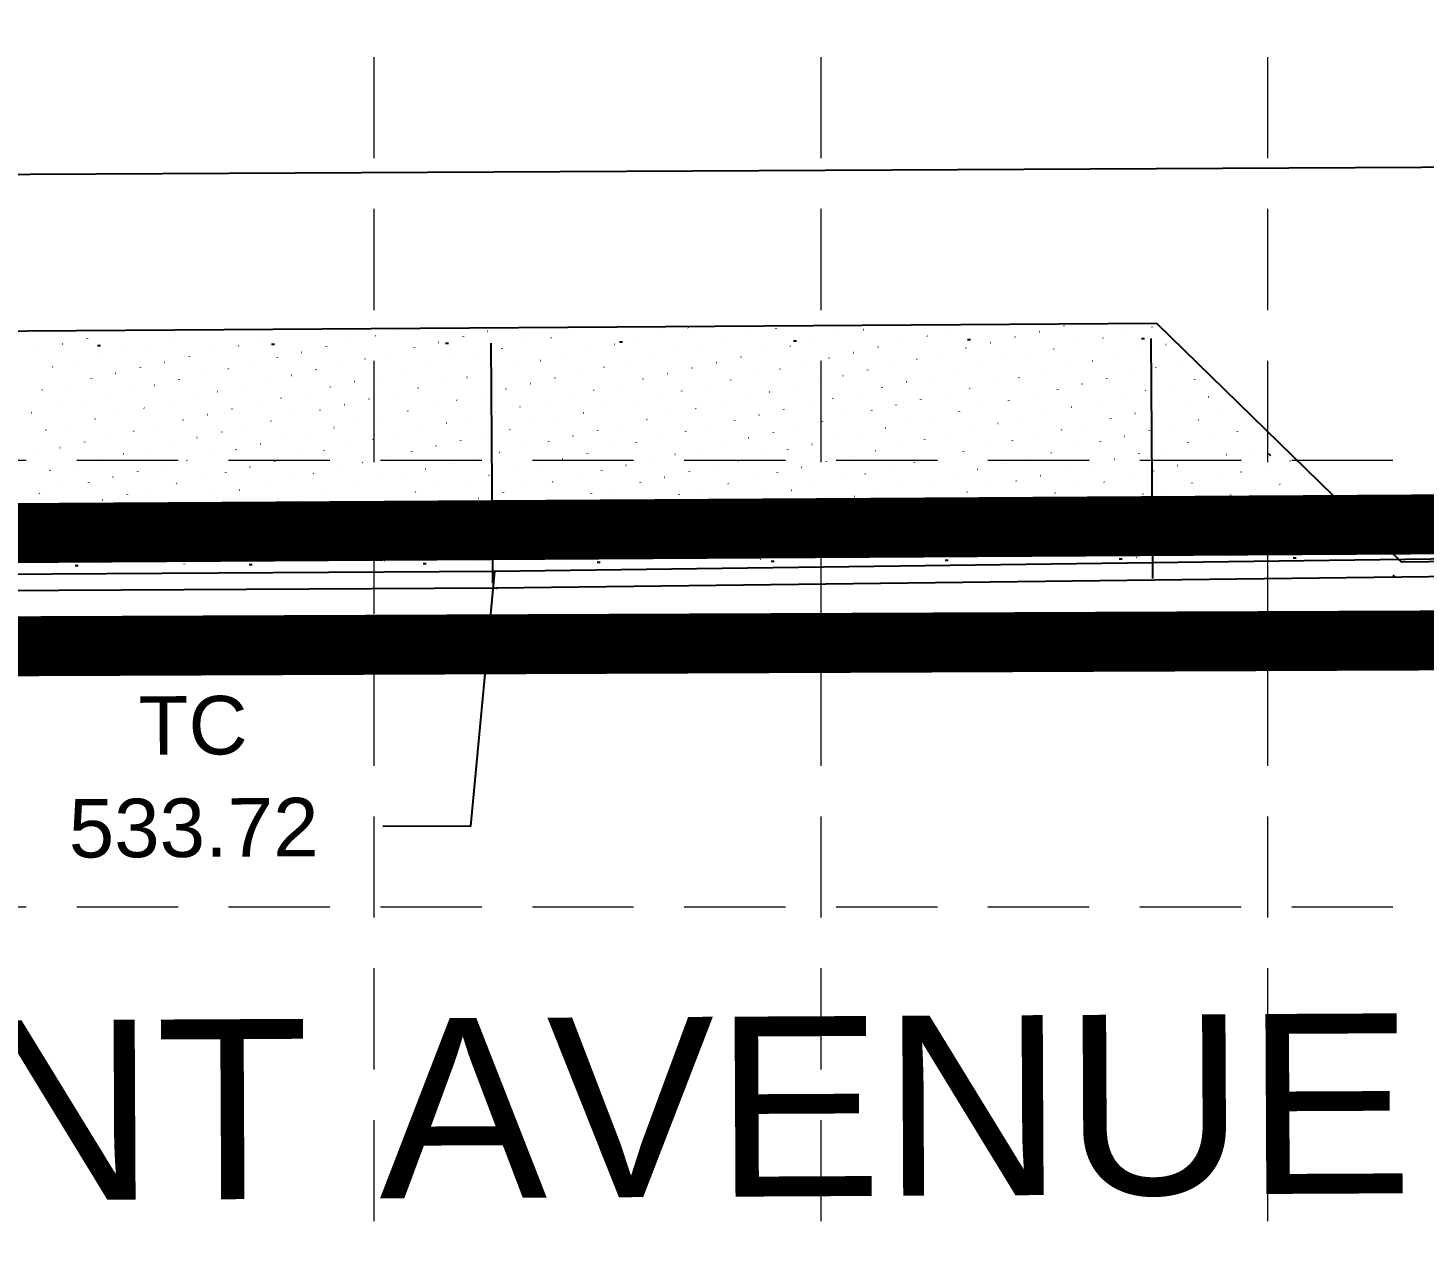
# Model space of a CAD drawing. Header units: feet. Extents: x 6046 to 7000, y 4530 to 5165.
# Drawn here: x 6824.18 to 6870.72, y 4780.64 to 4821.69 of the extents above; entities that cross this region are included whole.
import ezdxf
from ezdxf.enums import TextEntityAlignment as Align

# ---------------------------------------------------------------- set-up
doc = ezdxf.new("R2010")
doc.units = ezdxf.units.FT
doc.header["$LTSCALE"] = 30
doc.header["$MEASUREMENT"] = 0
for name, pattern in [('DASH', [1, 0.5, -0.5]), ('DOTS', [0.1901, 0.0001, -0.19]), ('HIDDEN', [0.375, 0.25, -0.125]), ('LEADER_LINE', [2, 1, 1])]:
    doc.linetypes.add(name, pattern=pattern)
for name, color, linetype in [('1 LIMITS OF DISTURBANCE', 1, 'DASH'), ('1STAIR', 1, 'Continuous'), ('20070516_TOPO', 1, 'Continuous'), ('EXISTING_PL', 1, 'Continuous'), ('GRID', 254, 'HIDDEN'), ('PROPOSED_CURB', 1, 'Continuous'), ('PROPOSED_SW', 1, 'Continuous'), ('SILT FENCE', 200, 'Continuous'), ('TOPO_MAP', 1, 'Continuous')]:
    doc.layers.add(name, color=color, linetype=linetype)
doc.styles.get("Standard").update_dxf_attribs({"font": 'ARIAL.TTF'})

msp = doc.modelspace()

# ---------------------------------------------------------------- linework, layer by layer
at = {"layer": '1STAIR', "color": 7, "linetype": 'Continuous', "flags": 128}
msp.add_lwpolyline([(6905.968, 4817.212), (6793.32, 4816.643)], dxfattribs=at)
at = {"layer": '20070516_TOPO', "color": 7, "linetype": 'Continuous'}
for p, q in [((6898.947, 4804.354), (6839.732, 4803.564)), ((6839.732, 4803.564), (6776.803, 4803.195)), ((6898.896, 4803.732), (6839.812, 4803.006)), ((6839.812, 4803.006), (6776.947, 4802.679))]:
    msp.add_line(p, q, dxfattribs=at)
for p in [(6839.732, 4803.564), (6839.812, 4803.006)]:
    msp.add_point(p, dxfattribs=at)
at = {"layer": 'GRID', "color": 252, "linetype": 'HIDDEN', "lineweight": 0, "ltscale": 0.45}
for p, q in [((6835.716, 5149.778), (6835.716, 4628.519)), ((6850.607, 5149.778), (6850.607, 4628.519)), ((6865.498, 5149.778), (6865.498, 4628.519)), ((6061.371, 4807.279), (6984.628, 4807.279)), ((6061.371, 4792.388), (6984.628, 4792.388))]:
    msp.add_line(p, q, dxfattribs=at)
at = {"layer": 'PROPOSED_CURB', "color": 7, "linetype": 'Continuous', "flags": 128}
for points in [[(6895.454, 4804.19), (6869.967, 4803.876), (6861.815, 4811.83), (6773.405, 4811.229), (6765.428, 4803.168), (6748.447, 4803.053), (6740.412, 4811.004), (6673.998, 4810.553), (6666.069, 4802.493), (6652.274, 4802.405), (6644.296, 4810.351), (6605.265, 4810.085), (6600.273, 4815.043), (6579.92, 4814.908), (6567.13, 4801.946)], [(6826.972, 4811.526), (6826.975, 4811.522)], [(6829.901, 4811.493), (6829.904, 4811.49)], [(6832.83, 4811.461), (6832.833, 4811.457)], [(6835.758, 4811.429), (6835.761, 4811.425)], [(6836.577, 4811.612), (6836.58, 4811.608)], [(6839.505, 4811.579), (6839.508, 4811.575)], [(6842.434, 4811.547), (6842.437, 4811.543)], [(6845.362, 4811.515), (6845.366, 4811.511)], [(6846.181, 4811.698), (6846.184, 4811.694)], [(6848.291, 4811.482), (6848.294, 4811.478)], [(6849.109, 4811.665), (6849.113, 4811.661)], [(6851.22, 4811.45), (6851.223, 4811.446)], [(6852.038, 4811.633), (6852.041, 4811.629)], [(6854.148, 4811.418), (6854.152, 4811.414)], [(6854.967, 4811.601), (6854.97, 4811.597)], [(6855.785, 4811.784), (6855.788, 4811.78)], [(6857.895, 4811.568), (6857.899, 4811.564)], [(6858.714, 4811.751), (6858.717, 4811.747)], [(6860.824, 4811.536), (6860.827, 4811.532)], [(6861.642, 4811.719), (6861.646, 4811.715)], [(6824.517, 4810.977), (6824.52, 4810.973)], [(6825.336, 4811.16), (6825.339, 4811.156)], [(6826.154, 4811.343), (6826.157, 4811.339)], [(6827.446, 4810.944), (6827.449, 4810.94)], [(6828.264, 4811.127), (6828.267, 4811.123)], [(6829.083, 4811.31), (6829.086, 4811.306)], [(6831.193, 4811.095), (6831.196, 4811.091)], [(6832.011, 4811.278), (6832.014, 4811.274)], [(6834.122, 4811.063), (6834.125, 4811.059)], [(6834.94, 4811.246), (6834.943, 4811.242)], [(6837.05, 4811.03), (6837.053, 4811.026)], [(6837.869, 4811.213), (6837.872, 4811.209)], [(6838.687, 4811.396), (6838.69, 4811.392)], [(6839.614, 4811.179), (6839.668, 4803.179)], [(6839.979, 4810.998), (6839.982, 4810.994)], [(6840.797, 4811.181), (6840.8, 4811.177)], [(6841.616, 4811.364), (6841.619, 4811.36)], [(6842.908, 4810.966), (6842.911, 4810.962)], [(6843.726, 4811.149), (6843.729, 4811.145)], [(6844.544, 4811.332), (6844.547, 4811.328)], [(6846.655, 4811.116), (6846.658, 4811.112)], [(6847.473, 4811.299), (6847.476, 4811.295)], [(6849.583, 4811.084), (6849.586, 4811.08)], [(6850.402, 4811.267), (6850.405, 4811.263)], [(6852.512, 4811.051), (6852.515, 4811.048)], [(6853.33, 4811.234), (6853.333, 4811.231)], [(6855.441, 4811.019), (6855.444, 4811.015)], [(6856.259, 4811.202), (6856.262, 4811.198)], [(6857.077, 4811.385), (6857.08, 4811.381)], [(6858.369, 4810.987), (6858.372, 4810.983)], [(6859.188, 4811.17), (6859.191, 4811.166)], [(6860.006, 4811.353), (6860.009, 4811.349)], [(6861.298, 4810.954), (6861.301, 4810.951)], [(6861.613, 4811.328), (6861.668, 4803.329)], [(6862.116, 4811.137), (6862.119, 4811.134)], [(6825.809, 4810.578), (6825.812, 4810.574)], [(6826.628, 4810.761), (6826.631, 4810.757)], [(6828.738, 4810.546), (6828.741, 4810.542)], [(6829.556, 4810.729), (6829.559, 4810.725)], [(6830.375, 4810.912), (6830.378, 4810.908)], [(6831.667, 4810.514), (6831.67, 4810.51)], [(6832.485, 4810.697), (6832.488, 4810.693)], [(6833.303, 4810.88), (6833.306, 4810.876)], [(6834.595, 4810.481), (6834.598, 4810.477)], [(6835.414, 4810.664), (6835.417, 4810.66)], [(6836.232, 4810.847), (6836.235, 4810.843)], [(6838.342, 4810.632), (6838.345, 4810.628)], [(6839.161, 4810.815), (6839.164, 4810.811)], [(6841.271, 4810.599), (6841.274, 4810.596)], [(6842.089, 4810.783), (6842.092, 4810.779)], [(6844.2, 4810.567), (6844.203, 4810.563)], [(6845.018, 4810.75), (6845.021, 4810.746)], [(6845.836, 4810.933), (6845.839, 4810.929)], [(6847.128, 4810.535), (6847.131, 4810.531)], [(6847.947, 4810.718), (6847.95, 4810.714)], [(6848.765, 4810.901), (6848.768, 4810.897)], [(6850.057, 4810.502), (6850.06, 4810.499)], [(6850.875, 4810.685), (6850.878, 4810.682)], [(6851.694, 4810.868), (6851.697, 4810.865)], [(6853.804, 4810.653), (6853.807, 4810.649)], [(6854.622, 4810.836), (6854.625, 4810.832)], [(6856.733, 4810.621), (6856.736, 4810.617)], [(6857.551, 4810.804), (6857.554, 4810.8)], [(6859.661, 4810.588), (6859.664, 4810.584)], [(6860.48, 4810.771), (6860.483, 4810.767)], [(6862.59, 4810.556), (6862.593, 4810.552)], [(6824.991, 4810.395), (6824.994, 4810.391)], [(6827.101, 4810.18), (6827.105, 4810.176)], [(6827.92, 4810.363), (6827.923, 4810.359)], [(6830.03, 4810.147), (6830.033, 4810.144)], [(6830.848, 4810.331), (6830.852, 4810.327)], [(6832.959, 4810.115), (6832.962, 4810.111)], [(6833.777, 4810.298), (6833.78, 4810.294)], [(6835.887, 4810.083), (6835.891, 4810.079)], [(6836.706, 4810.266), (6836.709, 4810.262)], [(6837.524, 4810.449), (6837.527, 4810.445)], [(6838.816, 4810.05), (6838.819, 4810.047)], [(6839.634, 4810.233), (6839.638, 4810.23)], [(6840.453, 4810.416), (6840.456, 4810.413)], [(6841.745, 4810.018), (6841.748, 4810.014)], [(6842.563, 4810.201), (6842.566, 4810.197)], [(6843.381, 4810.384), (6843.384, 4810.38)], [(6845.492, 4810.169), (6845.495, 4810.165)], [(6846.31, 4810.352), (6846.313, 4810.348)], [(6848.42, 4810.136), (6848.423, 4810.132)], [(6849.239, 4810.319), (6849.242, 4810.315)], [(6851.349, 4810.104), (6851.352, 4810.1)], [(6852.167, 4810.287), (6852.17, 4810.283)], [(6852.986, 4810.47), (6852.989, 4810.466)], [(6854.278, 4810.072), (6854.281, 4810.068)], [(6855.096, 4810.255), (6855.099, 4810.251)], [(6855.914, 4810.438), (6855.917, 4810.434)], [(6857.206, 4810.039), (6857.209, 4810.035)], [(6858.025, 4810.222), (6858.028, 4810.218)], [(6858.843, 4810.405), (6858.846, 4810.401)], [(6860.135, 4810.007), (6860.138, 4810.003)], [(6860.953, 4810.19), (6860.956, 4810.186)], [(6861.772, 4810.373), (6861.775, 4810.369)], [(6824.646, 4809.631), (6824.65, 4809.627)], [(6825.465, 4809.814), (6825.468, 4809.81)], [(6826.283, 4809.997), (6826.286, 4809.993)], [(6827.575, 4809.598), (6827.578, 4809.595)], [(6828.393, 4809.781), (6828.397, 4809.778)], [(6829.212, 4809.964), (6829.215, 4809.961)], [(6830.504, 4809.566), (6830.507, 4809.562)], [(6831.322, 4809.749), (6831.325, 4809.745)], [(6832.14, 4809.932), (6832.144, 4809.928)], [(6834.251, 4809.717), (6834.254, 4809.713)], [(6835.069, 4809.9), (6835.072, 4809.896)], [(6837.179, 4809.684), (6837.183, 4809.68)], [(6837.998, 4809.867), (6838.001, 4809.864)], [(6840.108, 4809.652), (6840.111, 4809.648)], [(6840.926, 4809.835), (6840.93, 4809.831)], [(6843.037, 4809.62), (6843.04, 4809.616)], [(6843.855, 4809.803), (6843.858, 4809.799)], [(6844.673, 4809.986), (6844.677, 4809.982)], [(6845.965, 4809.587), (6845.969, 4809.583)], [(6846.784, 4809.77), (6846.787, 4809.766)], [(6847.602, 4809.953), (6847.605, 4809.949)], [(6848.894, 4809.555), (6848.897, 4809.551)], [(6849.712, 4809.738), (6849.716, 4809.734)], [(6850.531, 4809.921), (6850.534, 4809.917)], [(6852.641, 4809.706), (6852.644, 4809.702)], [(6853.459, 4809.889), (6853.463, 4809.885)], [(6855.57, 4809.673), (6855.573, 4809.669)], [(6856.388, 4809.856), (6856.391, 4809.852)], [(6858.498, 4809.641), (6858.502, 4809.637)], [(6859.317, 4809.824), (6859.32, 4809.82)], [(6861.427, 4809.608), (6861.43, 4809.605)], [(6862.245, 4809.792), (6862.249, 4809.788)], [(6863.064, 4809.975), (6863.067, 4809.971)], [(6825.939, 4809.232), (6825.942, 4809.228)], [(6826.757, 4809.415), (6826.76, 4809.412)], [(6828.867, 4809.2), (6828.87, 4809.196)], [(6829.685, 4809.383), (6829.689, 4809.379)], [(6831.796, 4809.168), (6831.799, 4809.164)], [(6832.614, 4809.351), (6832.617, 4809.347)], [(6833.432, 4809.534), (6833.436, 4809.53)], [(6834.725, 4809.135), (6834.728, 4809.131)], [(6835.543, 4809.318), (6835.546, 4809.314)], [(6836.361, 4809.501), (6836.364, 4809.497)], [(6837.653, 4809.103), (6837.656, 4809.099)], [(6838.471, 4809.286), (6838.475, 4809.282)], [(6839.29, 4809.469), (6839.293, 4809.465)], [(6841.4, 4809.254), (6841.403, 4809.25)], [(6842.218, 4809.437), (6842.222, 4809.433)], [(6844.329, 4809.221), (6844.332, 4809.217)], [(6845.147, 4809.404), (6845.15, 4809.4)], [(6847.257, 4809.189), (6847.261, 4809.185)], [(6848.076, 4809.372), (6848.079, 4809.368)], [(6850.186, 4809.156), (6850.189, 4809.153)], [(6851.004, 4809.34), (6851.008, 4809.336)], [(6851.823, 4809.523), (6851.826, 4809.519)], [(6853.115, 4809.124), (6853.118, 4809.12)], [(6853.933, 4809.307), (6853.936, 4809.303)], [(6854.751, 4809.49), (6854.755, 4809.486)], [(6856.043, 4809.092), (6856.047, 4809.088)], [(6856.862, 4809.275), (6856.865, 4809.271)], [(6857.68, 4809.458), (6857.683, 4809.454)], [(6859.79, 4809.242), (6859.794, 4809.239)], [(6860.609, 4809.425), (6860.612, 4809.422)], [(6862.719, 4809.21), (6862.722, 4809.206)], [(6863.537, 4809.393), (6863.541, 4809.389)], [(6824.302, 4808.866), (6824.305, 4808.862)], [(6825.12, 4809.049), (6825.123, 4809.045)], [(6826.412, 4808.651), (6826.415, 4808.647)], [(6827.231, 4808.834), (6827.234, 4808.83)], [(6828.049, 4809.017), (6828.052, 4809.013)], [(6829.341, 4808.619), (6829.344, 4808.615)], [(6830.159, 4808.802), (6830.162, 4808.798)], [(6830.978, 4808.985), (6830.981, 4808.981)], [(6833.088, 4808.769), (6833.091, 4808.765)], [(6833.906, 4808.952), (6833.909, 4808.948)], [(6836.017, 4808.737), (6836.02, 4808.733)], [(6836.835, 4808.92), (6836.838, 4808.916)], [(6838.945, 4808.705), (6838.948, 4808.701)], [(6839.764, 4808.888), (6839.767, 4808.884)], [(6840.582, 4809.071), (6840.585, 4809.067)], [(6841.874, 4808.672), (6841.877, 4808.668)], [(6842.692, 4808.855), (6842.695, 4808.851)], [(6843.51, 4809.038), (6843.514, 4809.034)], [(6844.803, 4808.64), (6844.806, 4808.636)], [(6845.621, 4808.823), (6845.624, 4808.819)], [(6846.439, 4809.006), (6846.442, 4809.002)], [(6848.55, 4808.79), (6848.553, 4808.787)], [(6849.368, 4808.973), (6849.371, 4808.97)], [(6851.478, 4808.758), (6851.481, 4808.754)], [(6852.296, 4808.941), (6852.3, 4808.937)], [(6854.407, 4808.726), (6854.41, 4808.722)], [(6855.225, 4808.909), (6855.228, 4808.905)], [(6857.336, 4808.693), (6857.339, 4808.689)], [(6858.154, 4808.876), (6858.157, 4808.873)], [(6858.972, 4809.059), (6858.975, 4809.056)], [(6860.264, 4808.661), (6860.267, 4808.657)], [(6861.082, 4808.844), (6861.086, 4808.84)], [(6861.901, 4809.027), (6861.904, 4809.023)], [(6863.193, 4808.629), (6863.196, 4808.625)], [(6864.011, 4808.812), (6864.014, 4808.808)], [(6824.776, 4808.285), (6824.779, 4808.281)], [(6825.594, 4808.468), (6825.597, 4808.464)], [(6827.704, 4808.253), (6827.707, 4808.249)], [(6828.523, 4808.436), (6828.526, 4808.432)], [(6830.633, 4808.22), (6830.636, 4808.216)], [(6831.451, 4808.403), (6831.454, 4808.399)], [(6832.27, 4808.586), (6832.273, 4808.582)], [(6833.562, 4808.188), (6833.565, 4808.184)], [(6834.38, 4808.371), (6834.383, 4808.367)], [(6835.198, 4808.554), (6835.201, 4808.55)], [(6836.49, 4808.155), (6836.493, 4808.152)], [(6837.309, 4808.338), (6837.312, 4808.335)], [(6838.127, 4808.521), (6838.13, 4808.518)], [(6840.237, 4808.306), (6840.24, 4808.302)], [(6841.056, 4808.489), (6841.059, 4808.485)], [(6843.166, 4808.274), (6843.169, 4808.27)], [(6843.984, 4808.457), (6843.987, 4808.453)], [(6846.095, 4808.241), (6846.098, 4808.237)], [(6846.913, 4808.424), (6846.916, 4808.421)], [(6847.731, 4808.607), (6847.734, 4808.604)], [(6849.023, 4808.209), (6849.026, 4808.205)], [(6849.842, 4808.392), (6849.845, 4808.388)], [(6850.66, 4808.575), (6850.663, 4808.571)], [(6851.952, 4808.177), (6851.955, 4808.173)], [(6852.77, 4808.36), (6852.773, 4808.356)], [(6853.589, 4808.543), (6853.592, 4808.539)], [(6854.881, 4808.144), (6854.884, 4808.14)], [(6855.699, 4808.327), (6855.702, 4808.323)], [(6856.517, 4808.51), (6856.52, 4808.506)], [(6858.628, 4808.295), (6858.631, 4808.291)], [(6859.446, 4808.478), (6859.449, 4808.474)], [(6861.556, 4808.263), (6861.559, 4808.259)], [(6862.375, 4808.446), (6862.378, 4808.442)], [(6864.485, 4808.23), (6864.488, 4808.226)], [(6865.303, 4808.413), (6865.306, 4808.409)], [(6825.249, 4807.703), (6825.253, 4807.7)], [(6826.068, 4807.886), (6826.071, 4807.883)], [(6826.886, 4808.069), (6826.889, 4808.066)], [(6828.996, 4807.854), (6829, 4807.85)], [(6829.815, 4808.037), (6829.818, 4808.033)], [(6831.925, 4807.822), (6831.928, 4807.818)], [(6832.743, 4808.005), (6832.746, 4808.001)], [(6834.854, 4807.789), (6834.857, 4807.786)], [(6835.672, 4807.972), (6835.675, 4807.969)], [(6837.782, 4807.757), (6837.786, 4807.753)], [(6838.601, 4807.94), (6838.604, 4807.936)], [(6839.419, 4808.123), (6839.422, 4808.119)], [(6840.711, 4807.725), (6840.714, 4807.721)], [(6841.529, 4807.908), (6841.532, 4807.904)], [(6842.348, 4808.091), (6842.351, 4808.087)], [(6843.64, 4807.692), (6843.643, 4807.688)], [(6844.458, 4807.875), (6844.461, 4807.871)], [(6845.276, 4808.058), (6845.279, 4808.054)], [(6847.387, 4807.843), (6847.39, 4807.839)], [(6848.205, 4808.026), (6848.208, 4808.022)], [(6850.315, 4807.811), (6850.318, 4807.807)], [(6851.134, 4807.994), (6851.137, 4807.99)], [(6853.244, 4807.778), (6853.247, 4807.774)], [(6854.062, 4807.961), (6854.065, 4807.957)], [(6856.173, 4807.746), (6856.176, 4807.742)], [(6856.991, 4807.929), (6856.994, 4807.925)], [(6857.809, 4808.112), (6857.812, 4808.108)], [(6859.101, 4807.714), (6859.104, 4807.71)], [(6859.92, 4807.897), (6859.923, 4807.893)], [(6860.738, 4808.08), (6860.741, 4808.076)], [(6862.03, 4807.681), (6862.033, 4807.677)], [(6862.848, 4807.864), (6862.851, 4807.86)], [(6863.667, 4808.047), (6863.67, 4808.043)], [(6865.777, 4807.832), (6865.78, 4807.828)], [(6824.431, 4807.52), (6824.434, 4807.517)], [(6826.541, 4807.305), (6826.545, 4807.301)], [(6827.36, 4807.488), (6827.363, 4807.484)], [(6828.178, 4807.671), (6828.181, 4807.667)], [(6829.47, 4807.273), (6829.473, 4807.269)], [(6830.288, 4807.456), (6830.292, 4807.452)], [(6831.107, 4807.639), (6831.11, 4807.635)], [(6832.399, 4807.24), (6832.402, 4807.236)], [(6833.217, 4807.423), (6833.22, 4807.419)], [(6834.035, 4807.606), (6834.039, 4807.602)], [(6836.146, 4807.391), (6836.149, 4807.387)], [(6836.964, 4807.574), (6836.967, 4807.57)], [(6839.074, 4807.359), (6839.078, 4807.355)], [(6839.893, 4807.542), (6839.896, 4807.538)], [(6842.003, 4807.326), (6842.006, 4807.322)], [(6842.821, 4807.509), (6842.825, 4807.505)], [(6844.932, 4807.294), (6844.935, 4807.29)], [(6845.75, 4807.477), (6845.753, 4807.473)], [(6846.568, 4807.66), (6846.571, 4807.656)], [(6847.86, 4807.262), (6847.864, 4807.258)], [(6848.679, 4807.445), (6848.682, 4807.441)], [(6849.497, 4807.628), (6849.5, 4807.624)], [(6850.789, 4807.229), (6850.792, 4807.225)], [(6851.607, 4807.412), (6851.611, 4807.408)], [(6852.426, 4807.595), (6852.429, 4807.591)], [(6854.536, 4807.38), (6854.539, 4807.376)], [(6855.354, 4807.563), (6855.357, 4807.559)], [(6857.465, 4807.347), (6857.468, 4807.344)], [(6858.283, 4807.53), (6858.286, 4807.527)], [(6860.393, 4807.315), (6860.397, 4807.311)], [(6861.212, 4807.498), (6861.215, 4807.494)], [(6863.322, 4807.283), (6863.325, 4807.279)], [(6864.14, 4807.466), (6864.143, 4807.462)], [(6864.959, 4807.649), (6864.962, 4807.645)], [(6866.251, 4807.25), (6866.254, 4807.247)], [(6824.905, 4806.939), (6824.908, 4806.935)], [(6825.723, 4807.122), (6825.726, 4807.118)], [(6827.833, 4806.907), (6827.837, 4806.903)], [(6828.652, 4807.09), (6828.655, 4807.086)], [(6830.762, 4806.874), (6830.765, 4806.87)], [(6831.58, 4807.057), (6831.584, 4807.053)], [(6833.691, 4806.842), (6833.694, 4806.838)], [(6834.509, 4807.025), (6834.512, 4807.021)], [(6835.327, 4807.208), (6835.331, 4807.204)], [(6836.619, 4806.81), (6836.623, 4806.806)], [(6837.438, 4806.993), (6837.441, 4806.989)], [(6838.256, 4807.176), (6838.259, 4807.172)], [(6839.548, 4806.777), (6839.551, 4806.773)], [(6840.366, 4806.96), (6840.37, 4806.956)], [(6841.185, 4807.143), (6841.188, 4807.139)], [(6843.295, 4806.928), (6843.298, 4806.924)], [(6844.113, 4807.111), (6844.117, 4807.107)], [(6846.224, 4806.895), (6846.227, 4806.892)], [(6847.042, 4807.079), (6847.045, 4807.075)], [(6849.152, 4806.863), (6849.156, 4806.859)], [(6849.971, 4807.046), (6849.974, 4807.042)], [(6852.081, 4806.831), (6852.084, 4806.827)], [(6852.899, 4807.014), (6852.903, 4807.01)], [(6853.718, 4807.197), (6853.721, 4807.193)], [(6855.01, 4806.798), (6855.013, 4806.795)], [(6855.828, 4806.981), (6855.831, 4806.978)], [(6856.646, 4807.164), (6856.65, 4807.161)], [(6857.938, 4806.766), (6857.942, 4806.762)], [(6858.757, 4806.949), (6858.76, 4806.945)], [(6859.575, 4807.132), (6859.578, 4807.128)], [(6861.685, 4806.917), (6861.689, 4806.913)], [(6862.504, 4807.1), (6862.507, 4807.096)], [(6864.614, 4806.884), (6864.617, 4806.88)], [(6865.432, 4807.067), (6865.436, 4807.063)], [(6825.379, 4806.358), (6825.382, 4806.354)], [(6826.197, 4806.541), (6826.2, 4806.537)], [(6827.015, 4806.724), (6827.018, 4806.72)], [(6828.307, 4806.325), (6828.31, 4806.321)], [(6829.126, 4806.508), (6829.129, 4806.504)], [(6829.944, 4806.691), (6829.947, 4806.687)], [(6831.236, 4806.293), (6831.239, 4806.289)], [(6832.054, 4806.476), (6832.057, 4806.472)], [(6832.873, 4806.659), (6832.876, 4806.655)], [(6834.983, 4806.443), (6834.986, 4806.44)], [(6835.801, 4806.627), (6835.804, 4806.623)], [(6837.912, 4806.411), (6837.915, 4806.407)], [(6838.73, 4806.594), (6838.733, 4806.59)], [(6840.84, 4806.379), (6840.843, 4806.375)], [(6841.658, 4806.562), (6841.662, 4806.558)], [(6842.477, 4806.745), (6842.48, 4806.741)], [(6843.769, 4806.346), (6843.772, 4806.343)], [(6844.587, 4806.529), (6844.59, 4806.526)], [(6845.405, 4806.712), (6845.409, 4806.709)], [(6846.698, 4806.314), (6846.701, 4806.31)], [(6847.516, 4806.497), (6847.519, 4806.493)], [(6848.334, 4806.68), (6848.337, 4806.676)], [(6850.444, 4806.465), (6850.448, 4806.461)], [(6851.263, 4806.648), (6851.266, 4806.644)], [(6853.373, 4806.432), (6853.376, 4806.428)], [(6854.191, 4806.615), (6854.195, 4806.611)], [(6856.302, 4806.4), (6856.305, 4806.396)], [(6857.12, 4806.583), (6857.123, 4806.579)], [(6859.23, 4806.368), (6859.234, 4806.364)], [(6860.049, 4806.551), (6860.052, 4806.547)], [(6860.867, 4806.734), (6860.87, 4806.73)], [(6862.159, 4806.335), (6862.162, 4806.331)], [(6862.977, 4806.518), (6862.981, 4806.514)], [(6863.796, 4806.701), (6863.799, 4806.697)], [(6865.088, 4806.303), (6865.091, 4806.299)], [(6865.906, 4806.486), (6865.909, 4806.482)], [(6866.724, 4806.669), (6866.728, 4806.665)], [(6824.56, 4806.175), (6824.563, 4806.171)], [(6826.671, 4805.959), (6826.674, 4805.955)], [(6827.489, 4806.142), (6827.492, 4806.138)], [(6829.599, 4805.927), (6829.602, 4805.923)], [(6830.418, 4806.11), (6830.421, 4806.106)], [(6832.528, 4805.894), (6832.531, 4805.891)], [(6833.346, 4806.077), (6833.349, 4806.074)], [(6834.165, 4806.26), (6834.168, 4806.257)], [(6835.457, 4805.862), (6835.46, 4805.858)], [(6836.275, 4806.045), (6836.278, 4806.041)], [(6837.093, 4806.228), (6837.096, 4806.224)], [(6838.385, 4805.83), (6838.388, 4805.826)], [(6839.204, 4806.013), (6839.207, 4806.009)], [(6840.022, 4806.196), (6840.025, 4806.192)], [(6842.132, 4805.98), (6842.135, 4805.976)], [(6842.951, 4806.163), (6842.954, 4806.159)], [(6845.061, 4805.948), (6845.064, 4805.944)], [(6845.879, 4806.131), (6845.882, 4806.127)], [(6847.99, 4805.916), (6847.993, 4805.912)], [(6848.808, 4806.099), (6848.811, 4806.095)], [(6849.626, 4806.282), (6849.629, 4806.278)], [(6850.918, 4805.883), (6850.921, 4805.879)], [(6851.737, 4806.066), (6851.74, 4806.062)], [(6852.555, 4806.249), (6852.558, 4806.245)], [(6853.847, 4805.851), (6853.85, 4805.847)], [(6854.665, 4806.034), (6854.668, 4806.03)], [(6855.484, 4806.217), (6855.487, 4806.213)], [(6856.776, 4805.819), (6856.779, 4805.815)], [(6857.594, 4806.002), (6857.597, 4805.998)], [(6858.412, 4806.185), (6858.415, 4806.181)], [(6860.523, 4805.969), (6860.526, 4805.965)], [(6861.341, 4806.152), (6861.344, 4806.148)], [(6863.451, 4805.937), (6863.454, 4805.933)], [(6864.27, 4806.12), (6864.273, 4806.116)], [(6866.38, 4805.904), (6866.383, 4805.901)], [(6867.198, 4806.088), (6867.201, 4806.084)], [(6824.216, 4805.41), (6824.219, 4805.406)], [(6825.034, 4805.593), (6825.037, 4805.589)], [(6825.852, 4805.776), (6825.855, 4805.772)], [(6827.144, 4805.378), (6827.148, 4805.374)], [(6827.963, 4805.561), (6827.966, 4805.557)], [(6828.781, 4805.744), (6828.784, 4805.74)], [(6830.891, 4805.528), (6830.894, 4805.524)], [(6831.71, 4805.711), (6831.713, 4805.708)], [(6833.82, 4805.496), (6833.823, 4805.492)], [(6834.638, 4805.679), (6834.641, 4805.675)], [(6836.749, 4805.464), (6836.752, 4805.46)], [(6837.567, 4805.647), (6837.57, 4805.643)], [(6839.677, 4805.431), (6839.68, 4805.427)], [(6840.496, 4805.614), (6840.499, 4805.61)], [(6841.314, 4805.797), (6841.317, 4805.793)], [(6842.606, 4805.399), (6842.609, 4805.395)], [(6843.424, 4805.582), (6843.427, 4805.578)], [(6844.243, 4805.765), (6844.246, 4805.761)], [(6845.535, 4805.367), (6845.538, 4805.363)], [(6846.353, 4805.55), (6846.356, 4805.546)], [(6847.171, 4805.733), (6847.174, 4805.729)], [(6849.282, 4805.517), (6849.285, 4805.513)], [(6850.1, 4805.7), (6850.103, 4805.696)], [(6852.21, 4805.485), (6852.213, 4805.481)], [(6853.029, 4805.668), (6853.032, 4805.664)], [(6855.139, 4805.452), (6855.142, 4805.449)], [(6855.957, 4805.636), (6855.96, 4805.632)], [(6858.068, 4805.42), (6858.071, 4805.416)], [(6858.886, 4805.603), (6858.889, 4805.599)], [(6859.704, 4805.786), (6859.707, 4805.782)], [(6860.996, 4805.388), (6860.999, 4805.384)], [(6861.815, 4805.571), (6861.818, 4805.567)], [(6862.633, 4805.754), (6862.636, 4805.75)], [(6863.925, 4805.355), (6863.928, 4805.352)], [(6864.743, 4805.538), (6864.746, 4805.535)], [(6865.562, 4805.721), (6865.565, 4805.718)], [(6867.672, 4805.506), (6867.675, 4805.502)], [(6825.508, 4805.012), (6825.511, 4805.008)], [(6826.326, 4805.195), (6826.329, 4805.191)], [(6828.436, 4804.979), (6828.44, 4804.975)], [(6829.255, 4805.162), (6829.258, 4805.158)], [(6830.073, 4805.345), (6830.076, 4805.341)], [(6831.365, 4804.947), (6831.368, 4804.943)], [(6832.183, 4805.13), (6832.187, 4805.126)], [(6833.002, 4805.313), (6833.005, 4805.309)], [(6834.294, 4804.915), (6834.297, 4804.911)], [(6835.112, 4805.098), (6835.115, 4805.094)], [(6835.93, 4805.281), (6835.934, 4805.277)], [(6838.041, 4805.065), (6838.044, 4805.061)], [(6838.859, 4805.248), (6838.862, 4805.244)], [(6840.969, 4805.033), (6840.973, 4805.029)], [(6841.788, 4805.216), (6841.791, 4805.212)], [(6843.898, 4805.001), (6843.901, 4804.997)], [(6844.716, 4805.184), (6844.719, 4805.18)], [(6846.827, 4804.968), (6846.83, 4804.964)], [(6847.645, 4805.151), (6847.648, 4805.147)], [(6848.463, 4805.334), (6848.466, 4805.33)], [(6849.755, 4804.936), (6849.759, 4804.932)], [(6850.574, 4805.119), (6850.577, 4805.115)], [(6851.392, 4805.302), (6851.395, 4805.298)], [(6852.684, 4804.903), (6852.687, 4804.9)], [(6853.502, 4805.086), (6853.505, 4805.083)], [(6854.321, 4805.269), (6854.324, 4805.266)], [(6856.431, 4805.054), (6856.434, 4805.05)], [(6857.249, 4805.237), (6857.252, 4805.233)], [(6859.36, 4805.022), (6859.363, 4805.018)], [(6860.178, 4805.205), (6860.181, 4805.201)], [(6862.288, 4804.989), (6862.291, 4804.985)], [(6863.107, 4805.172), (6863.11, 4805.169)], [(6865.217, 4804.957), (6865.22, 4804.953)], [(6866.035, 4805.14), (6866.038, 4805.136)], [(6866.854, 4805.323), (6866.857, 4805.319)], [(6868.146, 4804.925), (6868.149, 4804.921)], [(6824.689, 4804.829), (6824.693, 4804.825)], [(6825.981, 4804.43), (6825.985, 4804.426)], [(6826.8, 4804.613), (6826.803, 4804.609)], [(6827.618, 4804.796), (6827.621, 4804.792)], [(6829.728, 4804.581), (6829.732, 4804.577)], [(6830.547, 4804.764), (6830.55, 4804.76)], [(6832.657, 4804.549), (6832.66, 4804.545)], [(6833.475, 4804.732), (6833.479, 4804.728)], [(6835.586, 4804.516), (6835.589, 4804.512)], [(6836.404, 4804.699), (6836.407, 4804.695)], [(6837.222, 4804.882), (6837.226, 4804.878)], [(6838.514, 4804.484), (6838.518, 4804.48)], [(6839.333, 4804.667), (6839.336, 4804.663)], [(6840.151, 4804.85), (6840.154, 4804.846)], [(6841.443, 4804.451), (6841.446, 4804.448)], [(6842.261, 4804.634), (6842.265, 4804.631)], [(6843.08, 4804.817), (6843.083, 4804.814)], [(6845.19, 4804.602), (6845.193, 4804.598)], [(6846.008, 4804.785), (6846.012, 4804.781)], [(6848.119, 4804.57), (6848.122, 4804.566)], [(6848.937, 4804.753), (6848.94, 4804.749)], [(6851.047, 4804.537), (6851.051, 4804.533)], [(6851.866, 4804.72), (6851.869, 4804.717)], [(6853.976, 4804.505), (6853.979, 4804.501)], [(6854.794, 4804.688), (6854.798, 4804.684)], [(6855.613, 4804.871), (6855.616, 4804.867)], [(6856.905, 4804.473), (6856.908, 4804.469)], [(6857.723, 4804.656), (6857.726, 4804.652)], [(6858.541, 4804.839), (6858.545, 4804.835)], [(6859.833, 4804.44), (6859.837, 4804.436)], [(6860.652, 4804.623), (6860.655, 4804.619)], [(6861.47, 4804.806), (6861.473, 4804.802)], [(6863.58, 4804.591), (6863.584, 4804.587)], [(6864.399, 4804.774), (6864.402, 4804.77)], [(6866.509, 4804.559), (6866.512, 4804.555)], [(6867.327, 4804.742), (6867.331, 4804.738)], [(6824.345, 4804.064), (6824.348, 4804.06)], [(6825.163, 4804.247), (6825.166, 4804.243)], [(6827.274, 4804.032), (6827.277, 4804.028)], [(6828.092, 4804.215), (6828.095, 4804.211)], [(6828.91, 4804.398), (6828.913, 4804.394)], [(6830.202, 4803.999), (6830.205, 4803.996)], [(6831.021, 4804.182), (6831.024, 4804.179)], [(6831.839, 4804.365), (6831.842, 4804.362)], [(6833.131, 4803.967), (6833.134, 4803.963)], [(6833.949, 4804.15), (6833.952, 4804.146)], [(6834.767, 4804.333), (6834.771, 4804.329)], [(6836.878, 4804.118), (6836.881, 4804.114)], [(6837.696, 4804.301), (6837.699, 4804.297)], [(6839.806, 4804.085), (6839.81, 4804.082)], [(6840.625, 4804.268), (6840.628, 4804.265)], [(6842.735, 4804.053), (6842.738, 4804.049)], [(6843.553, 4804.236), (6843.557, 4804.232)], [(6844.372, 4804.419), (6844.375, 4804.415)], [(6845.664, 4804.021), (6845.667, 4804.017)], [(6846.482, 4804.204), (6846.485, 4804.2)], [(6847.3, 4804.387), (6847.304, 4804.383)], [(6848.592, 4803.988), (6848.596, 4803.984)], [(6849.411, 4804.171), (6849.414, 4804.167)], [(6850.229, 4804.354), (6850.232, 4804.35)], [(6851.521, 4803.956), (6851.524, 4803.952)], [(6852.339, 4804.139), (6852.343, 4804.135)], [(6853.158, 4804.322), (6853.161, 4804.318)], [(6855.268, 4804.107), (6855.271, 4804.103)], [(6856.086, 4804.29), (6856.09, 4804.286)], [(6858.197, 4804.074), (6858.2, 4804.07)], [(6859.015, 4804.257), (6859.018, 4804.253)], [(6861.125, 4804.042), (6861.129, 4804.038)], [(6861.944, 4804.225), (6861.947, 4804.221)], [(6862.762, 4804.408), (6862.765, 4804.404)], [(6864.054, 4804.01), (6864.057, 4804.006)], [(6864.872, 4804.193), (6864.876, 4804.189)], [(6865.691, 4804.376), (6865.694, 4804.372)], [(6867.801, 4804.16), (6867.804, 4804.156)], [(6868.619, 4804.343), (6868.623, 4804.339)], [(6826.455, 4803.849), (6826.458, 4803.845)], [(6829.384, 4803.816), (6829.387, 4803.813)], [(6836.06, 4803.935), (6836.063, 4803.931)], [(6838.988, 4803.902), (6838.991, 4803.898)], [(6841.917, 4803.87), (6841.92, 4803.866)]]:
    msp.add_lwpolyline(points, dxfattribs=at)
at = {"layer": 'PROPOSED_CURB', "color": 7, "linetype": 'DOTS', "flags": 128}
for points in [[(6869.766, 4803.374), (6861.613, 4811.328), (6773.615, 4810.73), (6765.638, 4802.669), (6748.243, 4802.551), (6740.208, 4810.503), (6674.209, 4810.054), (6666.28, 4801.995), (6652.069, 4801.903), (6644.091, 4809.849), (6605.061, 4809.584), (6600.068, 4814.542), (6580.131, 4814.409), (6568.024, 4802.14)], [(6895.454, 4804.19), (6116.04, 4799.311)]]:
    msp.add_lwpolyline(points, dxfattribs=at)
at = {"layer": 'PROPOSED_SW', "color": 7, "linetype": 'Continuous', "flags": 128}
msp.add_lwpolyline([(6926.12, 5014.656), (6905.968, 4817.212), (6793.32, 4816.643)], dxfattribs=at)
at = {"layer": 'TOPO_MAP', "color": 35, "linetype": 'LEADER_LINE', "flags": 128}
msp.add_lwpolyline([(6839.732, 4803.564), (6838.934, 4795.078), (6836.009, 4795.062)], dxfattribs=at)

# ---------------------------------------------------------------- texts
at = {"layer": 'EXISTING_PL', "color": 7, "linetype": 'Continuous'}
msp.add_text('BELMONT AVENUE ', height=6, rotation=0.2892, dxfattribs=at).set_placement((6832.876, 4782.65), align=Align.CENTER)

# ---------------------------------------------------------------- wipeouts: each hides what was drawn before it
msp.add_wipeout([(6824.203, 4793.337), (6835.225, 4793.4), (6835.206, 4796.715), (6824.184, 4796.652)]).dxf.layer = 'TOPO_MAP'

# ---------------------------------------------------------------- next in the draw order: texts
at = {"layer": 'TOPO_MAP', "color": 35, "linetype": 'Continuous'}
msp.add_text('533.72', height=1.95, rotation=0.325, dxfattribs=at).set_placement((6829.699, 4796.001), align=Align.TOP_CENTER)

# ---------------------------------------------------------------- next in the draw order: wipeouts: each hides what was drawn before it
msp.add_wipeout([(6827.48, 4796.768), (6831.909, 4796.793), (6831.89, 4800.108), (6827.461, 4800.083)]).dxf.layer = 'TOPO_MAP'

# ---------------------------------------------------------------- next in the draw order: linework, layer by layer
at = {"layer": '1 LIMITS OF DISTURBANCE', "ltscale": 0.4, "const_width": 2, "flags": 128}
msp.add_lwpolyline([(6101.168, 4826.862), (6119.467, 5018.639), (6096.139, 5021.335), (6098.287, 5043.497), (6122.31, 5040.952), (6122.384, 5033.901), (6129.796, 5034.293), (6283.721, 5035.176), (6725.261, 5037.677), (6917.799, 5038.14), (6937.026, 5038.214), (6946.049, 5044.104), (6948.99, 5043.941), (6944.622, 5007.27), (6924.923, 4866.503), (6920.126, 4822.965), (6913.674, 4809.279), (6897.417, 4801.376), (6112.118, 4798.149), (6103.895, 4802.973), (6099.858, 4811.489)], close=True, dxfattribs=at)
at = {"layer": 'SILT FENCE', "const_width": 2, "flags": 128}
msp.add_lwpolyline([(6121.851, 5030.725), (6121.106, 5014.099), (6102.853, 4815.962, 0.48185), (6117.134, 4800.49), (6896.599, 4805.295, 0.347065), (6918.53, 4828.844), (6946.206, 5041.435)], format="xyb", dxfattribs=at)

# ---------------------------------------------------------------- next in the draw order: texts
at = {"layer": 'TOPO_MAP', "color": 35, "linetype": 'Continuous'}
msp.add_text('TC', height=1.95, rotation=0.325, dxfattribs=at).set_placement((6829.679, 4799.413), align=Align.TOP_CENTER)

doc.saveas('drawing.dxf')
